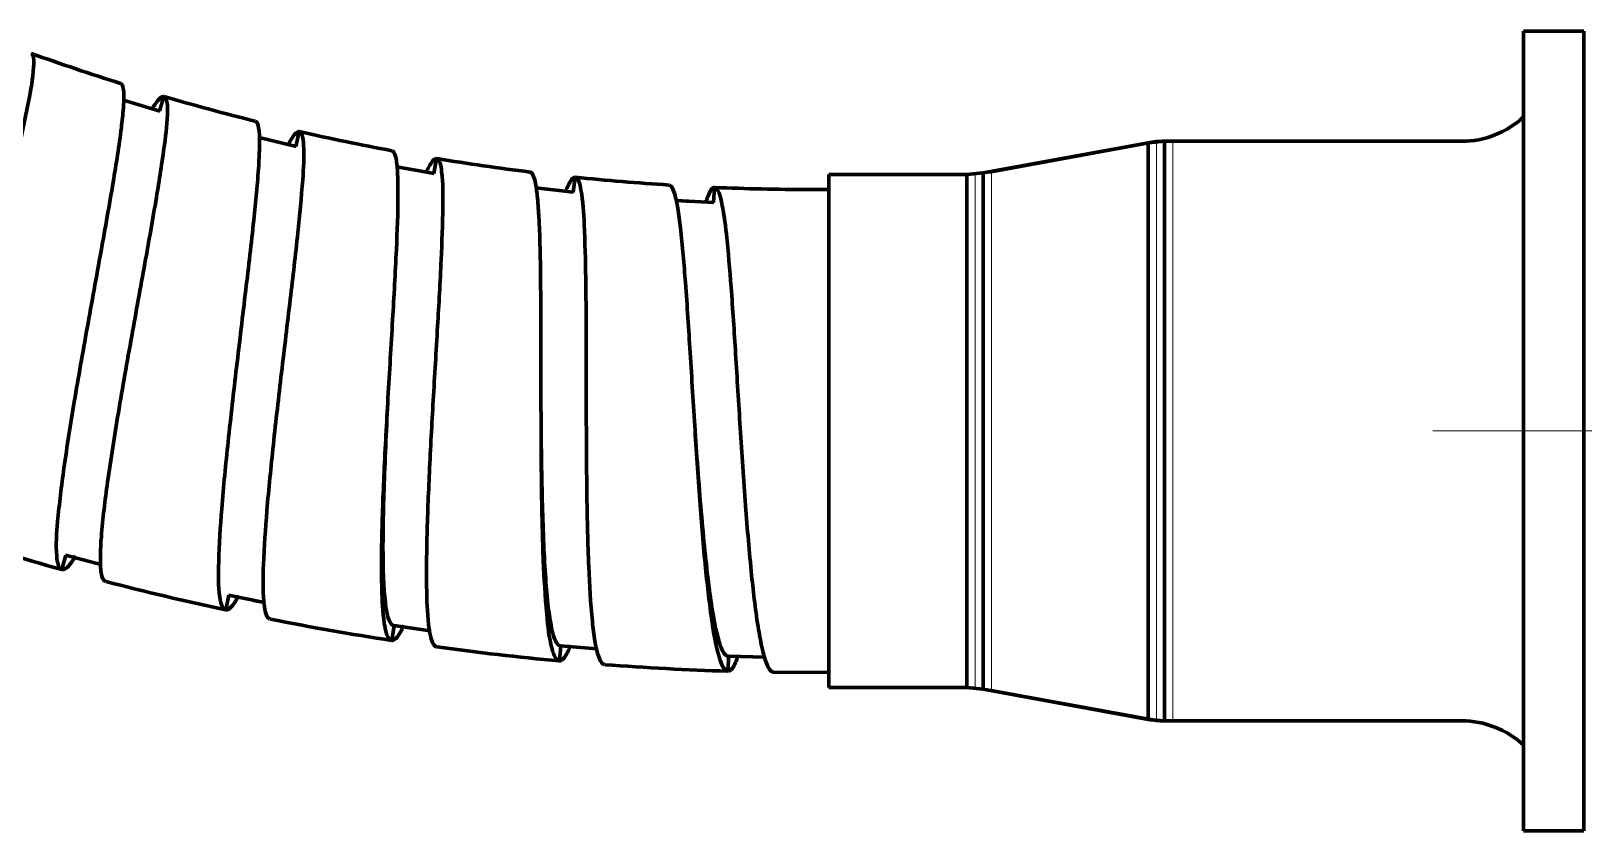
# Model space of a CAD drawing. Extents: x 36184 to 36778, y -1291 to -871.
# Drawn here: x 36322.9 to 36374.3, y -1228.1 to -1201.6 of the extents above; entities that cross this region are included whole.
import ezdxf

# ---------------------------------------------------------------- set-up
doc = ezdxf.new("R2010")
doc.units = 0
doc.header["$LTSCALE"] = 7
doc.header["$MEASUREMENT"] = 0
doc.linetypes.add('CENTER', pattern=[2, 1.25, -0.25, 0.25, -0.25])
doc.linetypes.add('EB_DASHDOT', pattern=[39, 30, -3, 3, -3])
doc.layers.add('02___PRT_ALL_AXES', color=7, linetype='CONTINUOUS')
doc.layers.add('CAXA0', color=7, linetype='CONTINUOUS', lineweight=70)
doc.layers.add('CENTER', color=1, linetype='EB_DASHDOT', lineweight=0)

msp = doc.modelspace()

# ---------------------------------------------------------------- linework, layer by layer
at = {"layer": '02___PRT_ALL_AXES', "color": 7, "linetype": 'Continuous', "lineweight": 0}
for p, q in [((36360.146, -1205.31), (36360.687, -1205.261)), ((36360.687, -1224.458), (36360.687, -1205.261)), ((36354.683, -1206.312), (36360.146, -1205.31)), ((36360.146, -1224.409), (36360.146, -1205.31)), ((36354.142, -1206.361), (36354.683, -1206.312)), ((36354.683, -1223.407), (36354.683, -1206.312)), ((36349.292, -1206.361), (36354.142, -1206.361)), ((36354.142, -1223.358), (36354.142, -1206.361)), ((36349.292, -1223.358), (36354.142, -1223.358)), ((36354.142, -1223.358), (36354.683, -1223.407)), ((36354.683, -1223.407), (36360.146, -1224.409)), ((36360.146, -1224.409), (36360.687, -1224.458))]:
    msp.add_line(p, q, dxfattribs=at)
for centre, start, end in [((36360.687, -1208.261), 90, 100.3889), ((36360.687, -1221.458), 259.6111, 270)]:
    msp.add_arc(centre, 3, start, end, dxfattribs=at)
at = {"layer": 'CAXA0'}
for p, q in [((36372.297, -1228.108), (36372.297, -1201.608)), ((36372.297, -1201.608), (36374.297, -1201.608)), ((36374.297, -1228.108), (36374.297, -1201.608)), ((36359.864, -1205.309), (36360.405, -1205.26)), ((36360.405, -1224.46), (36360.405, -1205.26)), ((36360.405, -1205.26), (36370.25, -1205.26)), ((36354.401, -1206.311), (36359.864, -1205.309)), ((36359.864, -1224.411), (36359.864, -1205.309)), ((36354.401, -1206.311), (36353.86, -1206.36)), ((36354.401, -1206.311), (36354.401, -1223.409)), ((36349.292, -1206.36), (36353.86, -1206.36)), ((36353.86, -1206.36), (36353.86, -1223.36)), ((36349.292, -1223.36), (36353.86, -1223.36)), ((36354.401, -1223.409), (36353.86, -1223.36)), ((36354.401, -1223.409), (36359.864, -1224.411)), ((36359.864, -1224.411), (36360.405, -1224.46)), ((36360.405, -1224.46), (36370.25, -1224.46)), ((36372.297, -1228.108), (36374.297, -1228.108))]:
    msp.add_line(p, q, dxfattribs=at)
at = {"layer": 'CAXA0', "color": 7, "linetype": 'Continuous', "lineweight": 70}
for p, q in [((36327.139, -1204.26), (36325.936, -1203.897)), ((36327.277, -1203.777), (36327.131, -1204.259)), ((36331.65, -1205.431), (36330.428, -1205.14)), ((36331.759, -1204.94), (36331.643, -1205.429)), ((36335.49, -1206.2), (36334.986, -1206.112)), ((36336.224, -1206.329), (36334.986, -1206.112)), ((36336.303, -1205.832), (36336.216, -1206.328)), ((36340.841, -1206.95), (36339.592, -1206.808)), ((36340.89, -1206.449), (36340.833, -1206.95)), ((36345.503, -1206.789), (36345.477, -1207.292)), ((36349.292, -1223.358), (36349.292, -1206.361)), ((36345.484, -1207.292), (36344.229, -1207.225)), ((36344.743, -1207.253), (36344.229, -1207.226)), ((36324.03, -1218.971), (36323.901, -1219.45)), ((36325.19, -1219.284), (36324.022, -1218.969)), ((36329.428, -1220.301), (36329.328, -1220.788)), ((36329.419, -1220.3), (36330.605, -1220.545)), ((36330.605, -1220.544), (36330.238, -1220.469)), ((36334.897, -1221.306), (36334.826, -1221.798)), ((36334.889, -1221.305), (36336.087, -1221.478)), ((36336.087, -1221.478), (36335.716, -1221.425)), ((36340.419, -1221.98), (36340.378, -1222.475)), ((36341.616, -1222.08), (36340.41, -1221.98)), ((36345.975, -1222.319), (36345.963, -1222.816)), ((36347.176, -1222.346), (36345.966, -1222.32)), ((36347.463, -1222.85), (36347.454, -1222.849)), ((36347.463, -1222.85), (36349.292, -1222.857))]:
    msp.add_line(p, q, dxfattribs=at)
for centre, radius, start, end in [((36348.856, -1129.782), 77.077, 250.30474, 252.62662), ((36348.912, -1129.601), 77.267, 253.74465, 256.06198), ((36348.912, -1129.601), 77.266, 257.17873, 259.49594), ((36348.871, -1129.843), 77.021, 260.61384, 262.93701), ((36348.807, -1130.413), 76.447, 264.06093, 266.39901), ((36348.762, -1131.284), 75.575, 267.53374, 269.89549), ((36349.37, -1208.632), 4.365, 161.2507, 162.4031), ((36348.705, -1125.258), 81.601, 269.94721, 270.41229), ((36348.939, -1129.529), 93.342, 251.9297, 254.43451), ((36321.255, -1217.085), 3.645, 326.5674, 328.2801), ((36348.942, -1129.522), 93.35, 255.3604, 257.86516), ((36326.532, -1218.578), 3.66, 330.0169, 331.7342), ((36348.883, -1129.81), 93.056, 258.79262, 261.30601), ((36331.908, -1219.761), 3.655, 333.4373, 335.1817), ((36340.101, -1220.821), 4.083, 188.4552, 188.7112), ((36348.818, -1130.263), 92.598, 262.2376, 264.76478), ((36337.354, -1220.623), 3.642, 336.8864, 338.603), ((36348.77, -1130.83), 92.029, 265.70166, 268.24661)]:
    msp.add_arc(centre, radius, start, end, dxfattribs=at)
at = {"layer": 'CAXA0'}
for centre, start, end in [((36370.25, -1202.26), 270, 313.0251), ((36360.405, -1208.26), 90, 100.3889), ((36360.405, -1221.46), 259.6111, 270), ((36370.25, -1227.46), 46.9749, 90)]:
    msp.add_arc(centre, 3, start, end, dxfattribs=at)
at = {"layer": 'CAXA0', "color": 7, "linetype": 'Continuous', "lineweight": 70}
for points, knots in [([(36322.88, -1202.35), (36322.928, -1202.367), (36322.98, -1202.555), (36322.969, -1202.699), (36322.963, -1202.806)], [0, 0, 0, 0, 0.1541499, 0.4762585, 0.4762585, 0.4762585, 0.4762585]), ([(36322.963, -1202.806), (36322.939, -1203.189), (36322.763, -1204.149), (36322.398, -1205.817), (36321.895, -1207.901), (36321.525, -1209.412), (36321.333, -1210.207)], [0, 0, 0, 0, 1.151719, 2.915545, 5.12871, 7.581823, 7.581823, 7.581823, 7.581823]), ([(36324.734, -1211.45), (36324.886, -1210.601), (36325.181, -1208.989), (36325.573, -1206.778), (36325.828, -1205.195), (36325.935, -1204.218), (36325.954, -1203.841), (36325.948, -1203.684)], [0, 0, 0, 0, 2.589114, 4.915388, 6.735952, 7.395667, 7.866251, 7.866251, 7.866251, 7.866251]), ([(36325.948, -1203.684), (36325.945, -1203.605), (36325.94, -1203.491), (36325.886, -1203.361), (36325.847, -1203.345)], [0, 0, 0, 0, 0.2372014, 0.3624982, 0.3624982, 0.3624982, 0.3624982]), ([(36327.393, -1204.23), (36327.392, -1204.614), (36327.274, -1205.583), (36327.01, -1207.27), (36326.633, -1209.38), (36326.355, -1210.91), (36326.211, -1211.714)], [0, 0, 0, 0, 1.152175, 2.9159, 5.128529, 7.580874, 7.580874, 7.580874, 7.580874]), ([(36327.005, -1204.003), (36327.052, -1203.939), (36327.119, -1203.847), (36327.236, -1203.769), (36327.277, -1203.777)], [0, 0, 0, 0, 0.2370742, 0.362318, 0.362318, 0.362318, 0.362318]), ([(36327.283, -1203.778), (36327.333, -1203.793), (36327.396, -1203.978), (36327.394, -1204.123), (36327.393, -1204.23)], [0, 0, 0, 0, 0.1545075, 0.477458, 0.477458, 0.477458, 0.477458]), ([(36330.427, -1204.926), (36330.42, -1204.848), (36330.407, -1204.734), (36330.346, -1204.608), (36330.306, -1204.594)], [0, 0, 0, 0, 0.2371878, 0.3624896, 0.3624896, 0.3624896, 0.3624896]), ([(36329.681, -1212.752), (36329.782, -1211.894), (36329.979, -1210.268), (36330.239, -1208.038), (36330.398, -1206.443), (36330.446, -1205.46), (36330.443, -1205.083), (36330.427, -1204.926)], [0, 0, 0, 0, 2.589238, 4.915586, 6.736172, 7.39588, 7.866448, 7.866448, 7.866448, 7.866448]), ([(36331.502, -1205.182), (36331.544, -1205.115), (36331.606, -1205.019), (36331.718, -1204.934), (36331.759, -1204.94)], [0, 0, 0, 0, 0.2371003, 0.3623556, 0.3623556, 0.3623556, 0.3623556]), ([(36331.766, -1204.941), (36331.816, -1204.952), (36331.89, -1205.133), (36331.897, -1205.278), (36331.903, -1205.385)], [0, 0, 0, 0, 0.1545314, 0.4774962, 0.4774962, 0.4774962, 0.4774962]), ([(36331.903, -1205.385), (36331.925, -1205.769), (36331.865, -1206.742), (36331.702, -1208.442), (36331.452, -1210.572), (36331.266, -1212.115), (36331.17, -1212.927)], [0, 0, 0, 0, 1.152181, 2.915937, 5.128638, 7.581092, 7.581092, 7.581092, 7.581092]), ([(36334.973, -1205.898), (36334.96, -1205.82), (36334.941, -1205.708), (36334.872, -1205.585), (36334.832, -1205.574)], [0, 0, 0, 0, 0.2371283, 0.3623695, 0.3623695, 0.3623695, 0.3623695]), ([(36334.696, -1213.755), (36334.746, -1212.893), (36334.845, -1211.257), (36334.971, -1209.015), (36335.034, -1207.413), (36335.023, -1206.43), (36334.998, -1206.053), (36334.973, -1205.898)], [0, 0, 0, 0, 2.589544, 4.916136, 6.736839, 7.396547, 7.867092, 7.867092, 7.867092, 7.867092]), ([(36335.983, -1206.24), (36335.994, -1206.217), (36336.034, -1206.137), (36336.076, -1206.058), (36336.111, -1206.004)], [0, 0, 0, 0, 0.075692, 0.2674157, 0.2674157, 0.2674157, 0.2674157]), ([(36336.111, -1206.004), (36336.141, -1205.957), (36336.188, -1205.885), (36336.271, -1205.83), (36336.303, -1205.832)], [0, 0, 0, 0, 0.168403, 0.265312, 0.265312, 0.265312, 0.265312]), ([(36336.473, -1206.268), (36336.518, -1206.649), (36336.516, -1207.625), (36336.456, -1209.332), (36336.334, -1211.472), (36336.241, -1213.024), (36336.194, -1213.841)], [0, 0, 0, 0, 1.152173, 2.915986, 5.1288, 7.5814, 7.5814, 7.5814, 7.5814]), ([(36336.309, -1205.833), (36336.36, -1205.841), (36336.445, -1206.017), (36336.46, -1206.161), (36336.473, -1206.268)], [0, 0, 0, 0, 0.1545046, 0.4774677, 0.4774677, 0.4774677, 0.4774677]), ([(36339.566, -1206.596), (36339.549, -1206.519), (36339.523, -1206.407), (36339.447, -1206.289), (36339.406, -1206.28)], [0, 0, 0, 0, 0.2372153, 0.3624586, 0.3624586, 0.3624586, 0.3624586]), ([(36339.763, -1214.456), (36339.76, -1213.593), (36339.762, -1211.954), (36339.751, -1209.708), (36339.719, -1208.105), (36339.649, -1207.124), (36339.6, -1206.749), (36339.566, -1206.596)], [0, 0, 0, 0, 2.589819, 4.916763, 6.737804, 7.397676, 7.868357, 7.868357, 7.868357, 7.868357]), ([(36340.664, -1206.721), (36340.698, -1206.65), (36340.748, -1206.547), (36340.849, -1206.449), (36340.89, -1206.449)], [0, 0, 0, 0, 0.2370829, 0.362281, 0.362281, 0.362281, 0.362281]), ([(36340.897, -1206.45), (36340.948, -1206.455), (36341.043, -1206.626), (36341.067, -1206.769), (36341.086, -1206.875)], [0, 0, 0, 0, 0.1544358, 0.4773959, 0.4773959, 0.4773959, 0.4773959]), ([(36344.19, -1207.015), (36344.168, -1206.939), (36344.136, -1206.83), (36344.053, -1206.716), (36344.012, -1206.71)], [0, 0, 0, 0, 0.2371756, 0.3623726, 0.3623726, 0.3623726, 0.3623726]), ([(36345.293, -1207.074), (36345.323, -1207), (36345.367, -1206.895), (36345.462, -1206.791), (36345.503, -1206.789)], [0, 0, 0, 0, 0.2370305, 0.3621661, 0.3621661, 0.3621661, 0.3621661]), ([(36345.51, -1206.789), (36345.561, -1206.791), (36345.666, -1206.956), (36345.699, -1207.097), (36345.724, -1207.202)], [0, 0, 0, 0, 0.1544013, 0.4773802, 0.4773802, 0.4773802, 0.4773802]), ([(36341.086, -1206.875), (36341.154, -1207.253), (36341.211, -1208.227), (36341.253, -1209.935), (36341.26, -1212.079), (36341.261, -1213.634), (36341.263, -1214.452)], [0, 0, 0, 0, 1.152436, 2.916646, 5.129943, 7.582978, 7.582978, 7.582978, 7.582978]), ([(36344.862, -1214.847), (36344.807, -1213.986), (36344.709, -1212.35), (36344.563, -1210.11), (36344.433, -1208.512), (36344.304, -1207.537), (36344.234, -1207.166), (36344.19, -1207.015)], [0, 0, 0, 0, 2.589316, 4.915734, 6.736357, 7.396071, 7.866634, 7.866634, 7.866634, 7.866634]), ([(36345.724, -1207.202), (36345.814, -1207.575), (36345.93, -1208.543), (36346.076, -1210.245), (36346.212, -1212.384), (36346.307, -1213.936), (36346.359, -1214.752)], [0, 0, 0, 0, 1.152132, 2.915806, 5.128401, 7.580729, 7.580729, 7.580729, 7.580729]), ([(36323.727, -1219.009), (36323.695, -1218.626), (36323.765, -1217.646), (36323.975, -1215.942), (36324.317, -1213.807), (36324.589, -1212.262), (36324.734, -1211.45)], [0, 0, 0, 0, 1.154638, 2.928502, 5.159292, 7.635112, 7.635112, 7.635112, 7.635112]), ([(36326.211, -1211.714), (36326.059, -1212.562), (36325.775, -1214.172), (36325.424, -1216.385), (36325.222, -1217.973), (36325.166, -1218.956), (36325.172, -1219.336), (36325.192, -1219.493)], [0, 0, 0, 0, 2.583416, 4.903956, 6.721386, 7.382132, 7.856994, 7.856994, 7.856994, 7.856994]), ([(36329.128, -1220.358), (36329.073, -1219.977), (36329.084, -1218.995), (36329.191, -1217.281), (36329.406, -1215.13), (36329.584, -1213.571), (36329.681, -1212.752)], [0, 0, 0, 0, 1.154661, 2.928608, 5.15953, 7.635516, 7.635516, 7.635516, 7.635516]), ([(36331.17, -1212.927), (36331.077, -1213.723), (36330.902, -1215.244), (36330.688, -1217.362), (36330.568, -1219.091), (36330.548, -1220.098), (36330.586, -1220.504)], [0, 0, 0, 0, 2.403118, 4.595794, 6.381816, 7.606481, 7.606481, 7.606481, 7.606481]), ([(36334.601, -1221.381), (36334.524, -1221.004), (36334.476, -1220.023), (36334.479, -1218.305), (36334.565, -1216.145), (36334.649, -1214.579), (36334.696, -1213.755)], [0, 0, 0, 0, 1.154638, 2.928616, 5.15959, 7.635677, 7.635677, 7.635677, 7.635677]), ([(36334.889, -1221.305), (36334.815, -1221.295), (36334.682, -1221.055), (36334.614, -1220.625), (36334.547, -1219.914), (36334.527, -1218.992), (36334.533, -1217.866), (36334.583, -1216.098), (36334.648, -1214.71), (36334.696, -1213.755)], [0, 0, 0, 0, 0.223495, 0.678871, 1.385093, 2.323196, 3.461208, 4.758096, 7.628722, 7.628722, 7.628722, 7.628722]), ([(36336.194, -1213.841), (36336.148, -1214.636), (36336.066, -1216.159), (36335.979, -1218.278), (36335.962, -1220.009), (36336.002, -1221.016), (36336.062, -1221.421)], [0, 0, 0, 0, 2.391658, 4.575933, 6.359275, 7.588577, 7.588577, 7.588577, 7.588577]), ([(36340.41, -1221.98), (36340.336, -1221.974), (36340.189, -1221.742), (36340.095, -1221.318), (36339.985, -1220.612), (36339.909, -1219.693), (36339.848, -1218.569), (36339.791, -1216.802), (36339.772, -1215.413), (36339.763, -1214.456)], [0, 0, 0, 0, 0.223587, 0.678959, 1.384871, 2.322981, 3.461129, 4.75709, 7.627839, 7.627839, 7.627839, 7.627839]), ([(36340.127, -1222.073), (36340.027, -1221.701), (36339.92, -1220.725), (36339.821, -1219.011), (36339.775, -1216.85), (36339.765, -1215.281), (36339.763, -1214.456)], [0, 0, 0, 0, 1.154495, 2.928137, 5.158781, 7.63458, 7.63458, 7.63458, 7.63458]), ([(36341.263, -1214.452), (36341.265, -1215.313), (36341.275, -1216.948), (36341.327, -1219.187), (36341.413, -1220.785), (36341.533, -1221.762), (36341.607, -1222.135), (36341.655, -1222.285)], [0, 0, 0, 0, 2.583161, 4.903339, 6.720402, 7.381028, 7.855837, 7.855837, 7.855837, 7.855837]), ([(36345.689, -1222.429), (36345.566, -1222.065), (36345.4, -1221.096), (36345.197, -1219.391), (36345.02, -1217.236), (36344.915, -1215.671), (36344.862, -1214.847)], [0, 0, 0, 0, 1.154732, 2.928815, 5.159961, 7.636236, 7.636236, 7.636236, 7.636236]), ([(36345.966, -1222.32), (36345.891, -1222.318), (36345.73, -1222.096), (36345.611, -1221.677), (36345.457, -1220.98), (36345.326, -1220.067), (36345.197, -1218.948), (36345.032, -1217.188), (36344.93, -1215.802), (36344.862, -1214.847)], [0, 0, 0, 0, 0.22369, 0.679076, 1.385297, 2.323608, 3.461717, 4.758293, 7.629317, 7.629317, 7.629317, 7.629317]), ([(36346.359, -1214.752), (36346.414, -1215.611), (36346.522, -1217.243), (36346.71, -1219.475), (36346.893, -1221.066), (36347.073, -1222.034), (36347.17, -1222.401), (36347.227, -1222.549)], [0, 0, 0, 0, 2.583615, 4.904297, 6.721807, 7.382582, 7.857483, 7.857483, 7.857483, 7.857483]), ([(36323.892, -1219.448), (36323.838, -1219.433), (36323.747, -1219.267), (36323.736, -1219.114), (36323.727, -1219.009)], [0, 0, 0, 0, 0.1675925, 0.48297, 0.48297, 0.48297, 0.48297]), ([(36324.203, -1219.226), (36324.154, -1219.291), (36324.076, -1219.389), (36323.947, -1219.458), (36323.901, -1219.45)], [0, 0, 0, 0, 0.2457073, 0.3869724, 0.3869724, 0.3869724, 0.3869724]), ([(36325.192, -1219.493), (36325.202, -1219.574), (36325.219, -1219.698), (36325.296, -1219.822), (36325.34, -1219.839)], [0, 0, 0, 0, 0.2455194, 0.3867042, 0.3867042, 0.3867042, 0.3867042]), ([(36329.319, -1220.786), (36329.264, -1220.774), (36329.163, -1220.614), (36329.143, -1220.462), (36329.128, -1220.358)], [0, 0, 0, 0, 0.1676305, 0.4829982, 0.4829982, 0.4829982, 0.4829982]), ([(36329.619, -1220.541), (36329.573, -1220.61), (36329.501, -1220.715), (36329.375, -1220.793), (36329.328, -1220.788)], [0, 0, 0, 0, 0.2493784, 0.392209, 0.392209, 0.392209, 0.392209]), ([(36330.586, -1220.504), (36330.588, -1220.527), (36330.596, -1220.61), (36330.608, -1220.693), (36330.619, -1220.753)], [0, 0, 0, 0, 0.0686319, 0.2507583, 0.2507583, 0.2507583, 0.2507583]), ([(36330.619, -1220.753), (36330.634, -1220.833), (36330.659, -1220.956), (36330.743, -1221.076), (36330.788, -1221.089)], [0, 0, 0, 0, 0.2454953, 0.3867072, 0.3867072, 0.3867072, 0.3867072]), ([(36334.817, -1221.797), (36334.762, -1221.788), (36334.652, -1221.634), (36334.622, -1221.484), (36334.601, -1221.381)], [0, 0, 0, 0, 0.1676623, 0.4830405, 0.4830405, 0.4830405, 0.4830405]), ([(36335.1, -1221.539), (36335.058, -1221.609), (36334.993, -1221.716), (36334.873, -1221.8), (36334.826, -1221.798)], [0, 0, 0, 0, 0.2457591, 0.3870724, 0.3870724, 0.3870724, 0.3870724]), ([(36336.065, -1221.439), (36336.068, -1221.462), (36336.082, -1221.544), (36336.098, -1221.627), (36336.113, -1221.685)], [0, 0, 0, 0, 0.0686266, 0.2507383, 0.2507383, 0.2507383, 0.2507383]), ([(36336.113, -1221.685), (36336.133, -1221.765), (36336.165, -1221.886), (36336.256, -1222), (36336.302, -1222.011)], [0, 0, 0, 0, 0.2454557, 0.3866632, 0.3866632, 0.3866632, 0.3866632]), ([(36340.368, -1222.475), (36340.313, -1222.47), (36340.194, -1222.323), (36340.155, -1222.174), (36340.127, -1222.073)], [0, 0, 0, 0, 0.1676805, 0.4830665, 0.4830665, 0.4830665, 0.4830665]), ([(36340.635, -1222.2), (36340.598, -1222.273), (36340.539, -1222.384), (36340.425, -1222.475), (36340.378, -1222.475)], [0, 0, 0, 0, 0.2457794, 0.3871502, 0.3871502, 0.3871502, 0.3871502]), ([(36341.655, -1222.285), (36341.68, -1222.364), (36341.719, -1222.483), (36341.817, -1222.591), (36341.863, -1222.599)], [0, 0, 0, 0, 0.2455869, 0.3868666, 0.3868666, 0.3868666, 0.3868666]), ([(36345.954, -1222.816), (36345.898, -1222.814), (36345.77, -1222.675), (36345.722, -1222.529), (36345.689, -1222.429)], [0, 0, 0, 0, 0.1677383, 0.4830892, 0.4830892, 0.4830892, 0.4830892]), ([(36346.204, -1222.526), (36346.171, -1222.601), (36346.119, -1222.715), (36346.011, -1222.813), (36345.963, -1222.816)], [0, 0, 0, 0, 0.2458279, 0.3872665, 0.3872665, 0.3872665, 0.3872665]), ([(36347.227, -1222.549), (36347.256, -1222.625), (36347.303, -1222.742), (36347.407, -1222.844), (36347.454, -1222.849)], [0, 0, 0, 0, 0.2455751, 0.3869041, 0.3869041, 0.3869041, 0.3869041])]:
    msp.add_open_spline(points, degree=3, knots=knots, dxfattribs=at)
for points in [[(36326.913, -1204.14), (36326.942, -1204.094), (36326.973, -1204.048), (36327.005, -1204.003)], [(36331.417, -1205.324), (36331.444, -1205.276), (36331.472, -1205.228), (36331.502, -1205.182)], [(36340.597, -1206.872), (36340.618, -1206.821), (36340.64, -1206.771), (36340.664, -1206.721)], [(36345.236, -1207.229), (36345.254, -1207.177), (36345.273, -1207.125), (36345.293, -1207.074)], [(36324.297, -1219.093), (36324.267, -1219.138), (36324.236, -1219.183), (36324.203, -1219.226)], [(36329.702, -1220.407), (36329.676, -1220.452), (36329.648, -1220.497), (36329.619, -1220.541)], [(36335.177, -1221.396), (36335.153, -1221.444), (36335.127, -1221.492), (36335.1, -1221.539)], [(36340.704, -1222.053), (36340.682, -1222.103), (36340.66, -1222.152), (36340.635, -1222.2)], [(36346.263, -1222.375), (36346.245, -1222.426), (36346.226, -1222.476), (36346.204, -1222.526)]]:
    msp.add_open_spline(points, degree=3, dxfattribs=at)
at = {"layer": 'CENTER', "linetype": 'CENTER'}
msp.add_line((36369.297, -1214.858), (36437.834, -1214.858), dxfattribs=at)

doc.saveas('drawing.dxf')
